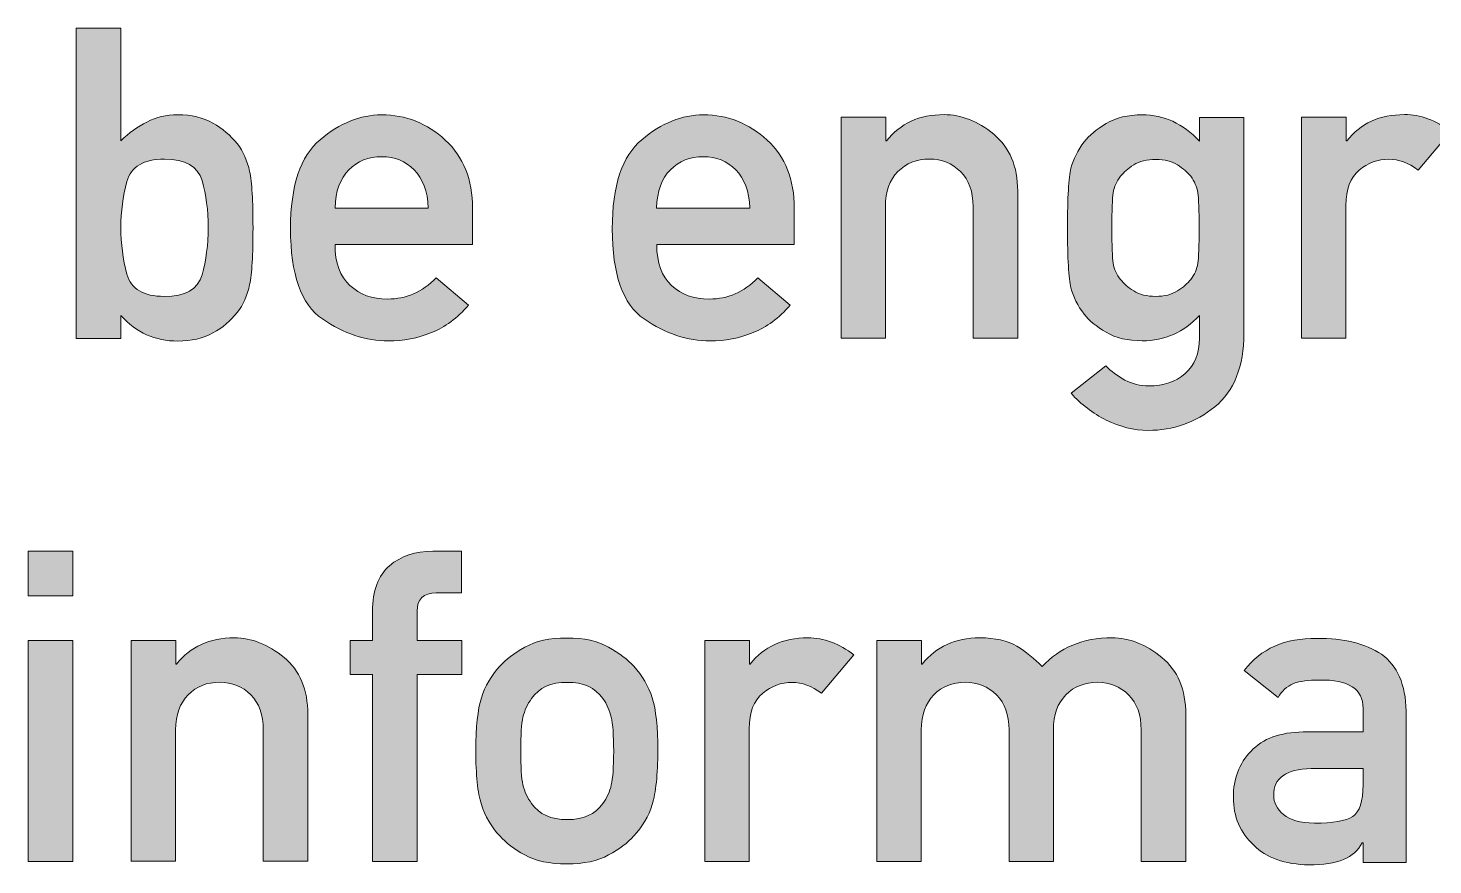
# Model space of a CAD drawing. Header units: inches. Extents: x 247 to 2765, y -1897 to -1110.
# Drawn here: x 1568.53 to 1582.16, y -1148.5 to -1140.37 of the extents above; entities that cross this region are included whole.
import ezdxf

# ---------------------------------------------------------------- set-up
doc = ezdxf.new("R2010")
doc.units = ezdxf.units.IN
doc.header["$MEASUREMENT"] = 0
doc.layers.add('Layer 1', color=7, linetype='Continuous')

# ---------------------------------------------------------------- blocks, each defined once
blk = doc.blocks.new('block 147')
at = {"layer": 'Layer 1', "true_color": 0x020302}
h = blk.add_hatch(color=98, dxfattribs=at)
h.dxf.hatch_style = 2
edge = h.paths.add_edge_path()
edge.add_spline(control_points=[(1568.999, -1143.383), (1568.999, -1143.383), (1568.999, -1140.371), (1568.999, -1140.371), (1568.999, -1140.371), (1569.432, -1140.371), (1569.432, -1140.371), (1569.432, -1140.371), (1569.432, -1141.466), (1569.432, -1141.466), (1569.511, -1141.389), (1569.595, -1141.328), (1569.684, -1141.283), (1569.774, -1141.236), (1569.874, -1141.213), (1569.985, -1141.213), (1570.116, -1141.213), (1570.229, -1141.239), (1570.325, -1141.294), (1570.42, -1141.346), (1570.497, -1141.414), (1570.56, -1141.492), (1570.62, -1141.57), (1570.659, -1141.66), (1570.681, -1141.763), (1570.703, -1141.866), (1570.714, -1142.048), (1570.714, -1142.31), (1570.714, -1142.575), (1570.703, -1142.758), (1570.681, -1142.861), (1570.659, -1142.966), (1570.62, -1143.057), (1570.56, -1143.133), (1570.497, -1143.213), (1570.42, -1143.28), (1570.325, -1143.331), (1570.229, -1143.383), (1570.116, -1143.41), (1569.985, -1143.41), (1569.765, -1143.41), (1569.581, -1143.328), (1569.432, -1143.162), (1569.432, -1143.162), (1569.432, -1143.386), (1569.432, -1143.386), (1569.432, -1143.386), (1568.999, -1143.386), (1568.999, -1143.386), (1568.999, -1143.386), (1568.999, -1143.383), (1568.999, -1143.383), (1568.999, -1143.383), (1568.999, -1143.383), (1568.999, -1143.383)], knot_values=[0, 0, 0, 0, 1, 1, 1, 2, 2, 2, 3, 3, 3, 4, 4, 4, 5, 5, 5, 6, 6, 6, 7, 7, 7, 8, 8, 8, 9, 9, 9, 10, 10, 10, 11, 11, 11, 12, 12, 12, 13, 13, 13, 14, 14, 14, 15, 15, 15, 16, 16, 16, 17, 17, 17, 18, 18, 18, 18], degree=3, periodic=1)
edge = h.paths.add_edge_path()
edge.add_spline(control_points=[(1569.854, -1141.644), (1569.652, -1141.644), (1569.53, -1141.716), (1569.491, -1141.86), (1569.451, -1142.005), (1569.431, -1142.154), (1569.431, -1142.308), (1569.431, -1142.464), (1569.451, -1142.616), (1569.491, -1142.76), (1569.53, -1142.904), (1569.652, -1142.976), (1569.854, -1142.976), (1570.057, -1142.976), (1570.178, -1142.908), (1570.219, -1142.767), (1570.258, -1142.628), (1570.28, -1142.475), (1570.28, -1142.306), (1570.28, -1142.141), (1570.258, -1141.99), (1570.219, -1141.852), (1570.178, -1141.713), (1570.057, -1141.644), (1569.854, -1141.644)], knot_values=[0, 0, 0, 0, 1, 1, 1, 2, 2, 2, 3, 3, 3, 4, 4, 4, 5, 5, 5, 6, 6, 6, 7, 7, 7, 8, 8, 8, 8], degree=3, periodic=1)
h = blk.add_hatch(color=98, dxfattribs=at)
h.dxf.hatch_style = 2
edge = h.paths.add_edge_path()
edge.add_spline(control_points=[(1576.422, -1143.383), (1576.422, -1143.383), (1576.422, -1141.237), (1576.422, -1141.237), (1576.422, -1141.237), (1576.854, -1141.237), (1576.854, -1141.237), (1576.854, -1141.237), (1576.854, -1141.466), (1576.854, -1141.466), (1576.854, -1141.466), (1576.862, -1141.466), (1576.862, -1141.466), (1576.996, -1141.297), (1577.181, -1141.211), (1577.42, -1141.211), (1577.587, -1141.211), (1577.748, -1141.275), (1577.902, -1141.401), (1578.056, -1141.528), (1578.135, -1141.713), (1578.135, -1141.955), (1578.135, -1141.955), (1578.135, -1143.381), (1578.135, -1143.381), (1578.135, -1143.381), (1577.702, -1143.381), (1577.702, -1143.381), (1577.702, -1143.381), (1577.702, -1142.104), (1577.702, -1142.104), (1577.702, -1141.959), (1577.662, -1141.846), (1577.58, -1141.765), (1577.499, -1141.683), (1577.399, -1141.643), (1577.279, -1141.643), (1577.154, -1141.643), (1577.052, -1141.682), (1576.972, -1141.765), (1576.891, -1141.846), (1576.851, -1141.959), (1576.851, -1142.104), (1576.851, -1142.104), (1576.851, -1143.381), (1576.851, -1143.381), (1576.851, -1143.381), (1576.422, -1143.383), (1576.422, -1143.383), (1576.422, -1143.383), (1576.422, -1143.383), (1576.422, -1143.383)], knot_values=[0, 0, 0, 0, 1, 1, 1, 2, 2, 2, 3, 3, 3, 4, 4, 4, 5, 5, 5, 6, 6, 6, 7, 7, 7, 8, 8, 8, 9, 9, 9, 10, 10, 10, 11, 11, 11, 12, 12, 12, 13, 13, 13, 14, 14, 14, 15, 15, 15, 16, 16, 16, 17, 17, 17, 17], degree=3, periodic=1)
h = blk.add_hatch(color=98, dxfattribs=at)
h.dxf.hatch_style = 2
edge = h.paths.add_edge_path()
edge.add_spline(control_points=[(1579.898, -1143.381), (1579.898, -1143.381), (1579.898, -1143.16), (1579.898, -1143.16), (1579.747, -1143.325), (1579.563, -1143.407), (1579.344, -1143.407), (1579.205, -1143.407), (1579.087, -1143.38), (1578.992, -1143.324), (1578.898, -1143.268), (1578.826, -1143.209), (1578.779, -1143.147), (1578.716, -1143.066), (1578.675, -1142.982), (1578.652, -1142.893), (1578.63, -1142.802), (1578.618, -1142.608), (1578.618, -1142.312), (1578.618, -1142.016), (1578.629, -1141.82), (1578.652, -1141.732), (1578.675, -1141.642), (1578.718, -1141.557), (1578.779, -1141.475), (1578.828, -1141.414), (1578.899, -1141.355), (1578.992, -1141.298), (1579.087, -1141.241), (1579.205, -1141.213), (1579.344, -1141.213), (1579.554, -1141.213), (1579.738, -1141.297), (1579.898, -1141.468), (1579.898, -1141.468), (1579.898, -1141.239), (1579.898, -1141.239), (1579.898, -1141.239), (1580.33, -1141.239), (1580.33, -1141.239), (1580.33, -1141.239), (1580.33, -1143.335), (1580.33, -1143.335), (1580.33, -1143.656), (1580.236, -1143.895), (1580.048, -1144.047), (1579.861, -1144.2), (1579.644, -1144.277), (1579.4, -1144.277), (1579.261, -1144.277), (1579.128, -1144.242), (1578.995, -1144.178), (1578.863, -1144.111), (1578.75, -1144.024), (1578.654, -1143.917), (1578.654, -1143.917), (1578.989, -1143.65), (1578.989, -1143.65), (1579.04, -1143.703), (1579.104, -1143.748), (1579.176, -1143.788), (1579.248, -1143.826), (1579.325, -1143.845), (1579.407, -1143.845), (1579.55, -1143.845), (1579.667, -1143.807), (1579.76, -1143.725), (1579.852, -1143.644), (1579.898, -1143.53), (1579.898, -1143.381)], knot_values=[0, 0, 0, 0, 1, 1, 1, 2, 2, 2, 3, 3, 3, 4, 4, 4, 5, 5, 5, 6, 6, 6, 7, 7, 7, 8, 8, 8, 9, 9, 9, 10, 10, 10, 11, 11, 11, 12, 12, 12, 13, 13, 13, 14, 14, 14, 15, 15, 15, 16, 16, 16, 17, 17, 17, 18, 18, 18, 19, 19, 19, 20, 20, 20, 21, 21, 21, 22, 22, 22, 23, 23, 23, 23], degree=3, periodic=1)
edge = h.paths.add_edge_path()
edge.add_spline(control_points=[(1579.048, -1142.312), (1579.048, -1142.484), (1579.054, -1142.599), (1579.062, -1142.655), (1579.071, -1142.712), (1579.095, -1142.766), (1579.133, -1142.812), (1579.162, -1142.85), (1579.205, -1142.888), (1579.261, -1142.923), (1579.317, -1142.959), (1579.389, -1142.976), (1579.475, -1142.976), (1579.558, -1142.976), (1579.63, -1142.958), (1579.686, -1142.923), (1579.74, -1142.887), (1579.784, -1142.85), (1579.814, -1142.812), (1579.851, -1142.764), (1579.875, -1142.712), (1579.883, -1142.655), (1579.892, -1142.6), (1579.896, -1142.486), (1579.896, -1142.312), (1579.896, -1142.139), (1579.892, -1142.025), (1579.883, -1141.969), (1579.874, -1141.912), (1579.85, -1141.858), (1579.814, -1141.809), (1579.784, -1141.773), (1579.74, -1141.736), (1579.686, -1141.699), (1579.631, -1141.662), (1579.56, -1141.646), (1579.475, -1141.646), (1579.389, -1141.646), (1579.317, -1141.664), (1579.261, -1141.699), (1579.205, -1141.736), (1579.162, -1141.773), (1579.133, -1141.809), (1579.095, -1141.86), (1579.071, -1141.912), (1579.062, -1141.969), (1579.054, -1142.025), (1579.048, -1142.139), (1579.048, -1142.312)], knot_values=[0, 0, 0, 0, 1, 1, 1, 2, 2, 2, 3, 3, 3, 4, 4, 4, 5, 5, 5, 6, 6, 6, 7, 7, 7, 8, 8, 8, 9, 9, 9, 10, 10, 10, 11, 11, 11, 12, 12, 12, 13, 13, 13, 14, 14, 14, 15, 15, 15, 16, 16, 16, 16], degree=3, periodic=1)
h = blk.add_hatch(color=98, dxfattribs=at)
h.dxf.hatch_style = 2
edge = h.paths.add_edge_path()
edge.add_spline(control_points=[(1580.888, -1143.383), (1580.888, -1143.383), (1580.888, -1141.237), (1580.888, -1141.237), (1580.888, -1141.237), (1581.321, -1141.237), (1581.321, -1141.237), (1581.321, -1141.237), (1581.321, -1141.466), (1581.321, -1141.466), (1581.321, -1141.466), (1581.328, -1141.466), (1581.328, -1141.466), (1581.462, -1141.297), (1581.648, -1141.211), (1581.887, -1141.211), (1582.044, -1141.211), (1582.193, -1141.266), (1582.335, -1141.377), (1582.335, -1141.377), (1582.022, -1141.75), (1582.022, -1141.75), (1581.927, -1141.679), (1581.834, -1141.644), (1581.736, -1141.644), (1581.629, -1141.644), (1581.534, -1141.68), (1581.449, -1141.751), (1581.363, -1141.822), (1581.32, -1141.935), (1581.32, -1142.093), (1581.32, -1142.093), (1581.32, -1143.383), (1581.32, -1143.383), (1581.32, -1143.383), (1580.888, -1143.383), (1580.888, -1143.383)], knot_values=[0, 0, 0, 0, 1, 1, 1, 2, 2, 2, 3, 3, 3, 4, 4, 4, 5, 5, 5, 6, 6, 6, 7, 7, 7, 8, 8, 8, 9, 9, 9, 10, 10, 10, 11, 11, 11, 12, 12, 12, 12], degree=3, periodic=1)
h = blk.add_hatch(color=98, dxfattribs=at)
h.dxf.hatch_style = 2
edge = h.paths.add_edge_path()
edge.add_spline(control_points=[(1572.845, -1142.473), (1572.845, -1142.473), (1571.51, -1142.473), (1571.51, -1142.473), (1571.51, -1142.649), (1571.559, -1142.782), (1571.654, -1142.87), (1571.749, -1142.958), (1571.871, -1143.002), (1572.02, -1143.002), (1572.198, -1143.002), (1572.355, -1142.934), (1572.492, -1142.795), (1572.492, -1142.795), (1572.805, -1143.062), (1572.805, -1143.062), (1572.698, -1143.187), (1572.579, -1143.275), (1572.446, -1143.328), (1572.313, -1143.381), (1572.173, -1143.409), (1572.028, -1143.409), (1571.808, -1143.409), (1571.595, -1143.337), (1571.388, -1143.195), (1571.181, -1143.053), (1571.078, -1142.761), (1571.078, -1142.32), (1571.078, -1141.902), (1571.173, -1141.614), (1571.365, -1141.455), (1571.555, -1141.295), (1571.755, -1141.213), (1571.962, -1141.213), (1572.198, -1141.213), (1572.404, -1141.295), (1572.58, -1141.458), (1572.756, -1141.621), (1572.845, -1141.842), (1572.845, -1142.119), (1572.845, -1142.119), (1572.845, -1142.473), (1572.845, -1142.473), (1572.845, -1142.473), (1572.845, -1142.473), (1572.845, -1142.473), (1572.845, -1142.473), (1572.845, -1142.473), (1572.845, -1142.473)], knot_values=[0, 0, 0, 0, 1, 1, 1, 2, 2, 2, 3, 3, 3, 4, 4, 4, 5, 5, 5, 6, 6, 6, 7, 7, 7, 8, 8, 8, 9, 9, 9, 10, 10, 10, 11, 11, 11, 12, 12, 12, 13, 13, 13, 14, 14, 14, 15, 15, 15, 16, 16, 16, 16], degree=3, periodic=1)
edge = h.paths.add_edge_path()
edge.add_spline(control_points=[(1571.51, -1142.118), (1571.51, -1142.118), (1572.415, -1142.118), (1572.415, -1142.118), (1572.408, -1141.956), (1572.363, -1141.832), (1572.278, -1141.747), (1572.194, -1141.662), (1572.089, -1141.62), (1571.962, -1141.62), (1571.834, -1141.62), (1571.727, -1141.662), (1571.643, -1141.747), (1571.559, -1141.832), (1571.515, -1141.956), (1571.51, -1142.118)], knot_values=[0, 0, 0, 0, 1, 1, 1, 2, 2, 2, 3, 3, 3, 4, 4, 4, 5, 5, 5, 5], degree=3, periodic=1)
h = blk.add_hatch(color=98, dxfattribs=at)
h.dxf.hatch_style = 2
edge = h.paths.add_edge_path()
edge.add_spline(control_points=[(1575.967, -1142.473), (1575.967, -1142.473), (1574.632, -1142.473), (1574.632, -1142.473), (1574.632, -1142.649), (1574.68, -1142.782), (1574.775, -1142.87), (1574.87, -1142.958), (1574.993, -1143.002), (1575.142, -1143.002), (1575.32, -1143.002), (1575.476, -1142.934), (1575.613, -1142.795), (1575.613, -1142.795), (1575.926, -1143.062), (1575.926, -1143.062), (1575.819, -1143.187), (1575.7, -1143.275), (1575.567, -1143.328), (1575.434, -1143.381), (1575.294, -1143.409), (1575.15, -1143.409), (1574.929, -1143.409), (1574.716, -1143.337), (1574.51, -1143.195), (1574.303, -1143.053), (1574.2, -1142.761), (1574.2, -1142.32), (1574.2, -1141.902), (1574.295, -1141.614), (1574.486, -1141.455), (1574.677, -1141.295), (1574.876, -1141.213), (1575.085, -1141.213), (1575.32, -1141.213), (1575.526, -1141.295), (1575.703, -1141.458), (1575.879, -1141.621), (1575.967, -1141.842), (1575.967, -1142.119), (1575.967, -1142.119), (1575.967, -1142.473), (1575.967, -1142.473), (1575.967, -1142.473), (1575.967, -1142.473), (1575.967, -1142.473)], knot_values=[0, 0, 0, 0, 1, 1, 1, 2, 2, 2, 3, 3, 3, 4, 4, 4, 5, 5, 5, 6, 6, 6, 7, 7, 7, 8, 8, 8, 9, 9, 9, 10, 10, 10, 11, 11, 11, 12, 12, 12, 13, 13, 13, 14, 14, 14, 15, 15, 15, 15], degree=3, periodic=1)
edge = h.paths.add_edge_path()
edge.add_spline(control_points=[(1574.631, -1142.118), (1574.631, -1142.118), (1575.536, -1142.118), (1575.536, -1142.118), (1575.528, -1141.956), (1575.484, -1141.832), (1575.399, -1141.747), (1575.314, -1141.662), (1575.21, -1141.62), (1575.083, -1141.62), (1574.955, -1141.62), (1574.849, -1141.662), (1574.764, -1141.747), (1574.68, -1141.832), (1574.635, -1141.956), (1574.631, -1142.118)], knot_values=[0, 0, 0, 0, 1, 1, 1, 2, 2, 2, 3, 3, 3, 4, 4, 4, 5, 5, 5, 5], degree=3, periodic=1)
h = blk.add_hatch(color=98, dxfattribs=at)
h.dxf.hatch_style = 2
h.paths.add_polyline_path([(1568.531, -1145.883), (1568.531, -1145.45), (1568.964, -1145.45), (1568.964, -1145.883)])
h.paths.add_polyline_path([(1568.531, -1148.463), (1568.531, -1146.317), (1568.964, -1146.317), (1568.964, -1148.463)])
h = blk.add_hatch(color=98, dxfattribs=at)
h.dxf.hatch_style = 2
edge = h.paths.add_edge_path()
edge.add_spline(control_points=[(1571.874, -1148.463), (1571.874, -1148.463), (1571.874, -1146.647), (1571.874, -1146.647), (1571.874, -1146.647), (1571.657, -1146.647), (1571.657, -1146.647), (1571.657, -1146.647), (1571.657, -1146.316), (1571.657, -1146.316), (1571.657, -1146.316), (1571.874, -1146.316), (1571.874, -1146.316), (1571.874, -1146.316), (1571.874, -1146.032), (1571.874, -1146.032), (1571.874, -1145.834), (1571.929, -1145.686), (1572.039, -1145.591), (1572.15, -1145.496), (1572.289, -1145.45), (1572.458, -1145.45), (1572.458, -1145.45), (1572.737, -1145.45), (1572.737, -1145.45), (1572.737, -1145.45), (1572.737, -1145.855), (1572.737, -1145.855), (1572.737, -1145.855), (1572.493, -1145.855), (1572.493, -1145.855), (1572.368, -1145.855), (1572.306, -1145.915), (1572.306, -1146.033), (1572.306, -1146.033), (1572.306, -1146.317), (1572.306, -1146.317), (1572.306, -1146.317), (1572.739, -1146.317), (1572.739, -1146.317), (1572.739, -1146.317), (1572.739, -1146.648), (1572.739, -1146.648), (1572.739, -1146.648), (1572.306, -1146.648), (1572.306, -1146.648), (1572.306, -1146.648), (1572.306, -1148.463), (1572.306, -1148.463), (1572.306, -1148.463), (1571.874, -1148.463), (1571.874, -1148.463), (1571.874, -1148.463), (1571.874, -1148.463), (1571.874, -1148.463)], knot_values=[0, 0, 0, 0, 1, 1, 1, 2, 2, 2, 3, 3, 3, 4, 4, 4, 5, 5, 5, 6, 6, 6, 7, 7, 7, 8, 8, 8, 9, 9, 9, 10, 10, 10, 11, 11, 11, 12, 12, 12, 13, 13, 13, 14, 14, 14, 15, 15, 15, 16, 16, 16, 17, 17, 17, 18, 18, 18, 18], degree=3, periodic=1)
h = blk.add_hatch(color=98, dxfattribs=at)
h.dxf.hatch_style = 2
edge = h.paths.add_edge_path()
edge.add_spline(control_points=[(1569.533, -1148.463), (1569.533, -1148.463), (1569.533, -1146.317), (1569.533, -1146.317), (1569.533, -1146.317), (1569.966, -1146.317), (1569.966, -1146.317), (1569.966, -1146.317), (1569.966, -1146.545), (1569.966, -1146.545), (1569.966, -1146.545), (1569.973, -1146.545), (1569.973, -1146.545), (1570.107, -1146.376), (1570.293, -1146.291), (1570.532, -1146.291), (1570.699, -1146.291), (1570.86, -1146.354), (1571.015, -1146.481), (1571.169, -1146.607), (1571.246, -1146.793), (1571.246, -1147.034), (1571.246, -1147.034), (1571.246, -1148.46), (1571.246, -1148.46), (1571.246, -1148.46), (1570.814, -1148.46), (1570.814, -1148.46), (1570.814, -1148.46), (1570.814, -1147.184), (1570.814, -1147.184), (1570.814, -1147.039), (1570.773, -1146.926), (1570.692, -1146.844), (1570.612, -1146.763), (1570.511, -1146.722), (1570.391, -1146.722), (1570.266, -1146.722), (1570.165, -1146.762), (1570.085, -1146.844), (1570.004, -1146.925), (1569.963, -1147.039), (1569.963, -1147.184), (1569.963, -1147.184), (1569.963, -1148.46), (1569.963, -1148.46), (1569.963, -1148.46), (1569.532, -1148.46), (1569.532, -1148.46), (1569.532, -1148.46), (1569.532, -1148.462), (1569.532, -1148.462), (1569.532, -1148.462), (1569.533, -1148.462), (1569.533, -1148.462), (1569.533, -1148.462), (1569.533, -1148.463), (1569.533, -1148.463), (1569.533, -1148.463), (1569.533, -1148.463), (1569.533, -1148.463)], knot_values=[0, 0, 0, 0, 1, 1, 1, 2, 2, 2, 3, 3, 3, 4, 4, 4, 5, 5, 5, 6, 6, 6, 7, 7, 7, 8, 8, 8, 9, 9, 9, 10, 10, 10, 11, 11, 11, 12, 12, 12, 13, 13, 13, 14, 14, 14, 15, 15, 15, 16, 16, 16, 17, 17, 17, 18, 18, 18, 19, 19, 19, 20, 20, 20, 20], degree=3, periodic=1)
h = blk.add_hatch(color=98, dxfattribs=at)
h.dxf.hatch_style = 2
edge = h.paths.add_edge_path()
edge.add_spline(control_points=[(1572.876, -1147.387), (1572.876, -1147.158), (1572.895, -1146.985), (1572.93, -1146.872), (1572.967, -1146.761), (1573.025, -1146.659), (1573.108, -1146.567), (1573.167, -1146.502), (1573.248, -1146.441), (1573.352, -1146.382), (1573.456, -1146.322), (1573.593, -1146.293), (1573.76, -1146.293), (1573.926, -1146.293), (1574.061, -1146.322), (1574.165, -1146.382), (1574.269, -1146.441), (1574.351, -1146.503), (1574.41, -1146.567), (1574.492, -1146.659), (1574.551, -1146.761), (1574.588, -1146.872), (1574.625, -1146.985), (1574.642, -1147.158), (1574.642, -1147.387), (1574.642, -1147.621), (1574.623, -1147.795), (1574.588, -1147.909), (1574.553, -1148.023), (1574.493, -1148.123), (1574.41, -1148.214), (1574.351, -1148.281), (1574.269, -1148.342), (1574.165, -1148.399), (1574.06, -1148.457), (1573.924, -1148.486), (1573.76, -1148.486), (1573.591, -1148.486), (1573.457, -1148.457), (1573.352, -1148.399), (1573.248, -1148.342), (1573.167, -1148.28), (1573.108, -1148.214), (1573.026, -1148.123), (1572.967, -1148.022), (1572.93, -1147.909), (1572.894, -1147.796), (1572.876, -1147.621), (1572.876, -1147.387)], knot_values=[0, 0, 0, 0, 1, 1, 1, 2, 2, 2, 3, 3, 3, 4, 4, 4, 5, 5, 5, 6, 6, 6, 7, 7, 7, 8, 8, 8, 9, 9, 9, 10, 10, 10, 11, 11, 11, 12, 12, 12, 13, 13, 13, 14, 14, 14, 15, 15, 15, 16, 16, 16, 16], degree=3, periodic=1)
edge = h.paths.add_edge_path()
edge.add_spline(control_points=[(1574.214, -1147.392), (1574.214, -1147.236), (1574.206, -1147.127), (1574.191, -1147.062), (1574.175, -1146.998), (1574.148, -1146.937), (1574.11, -1146.88), (1574.034, -1146.774), (1573.919, -1146.723), (1573.764, -1146.723), (1573.606, -1146.723), (1573.49, -1146.774), (1573.417, -1146.88), (1573.376, -1146.937), (1573.348, -1146.998), (1573.334, -1147.062), (1573.319, -1147.127), (1573.312, -1147.233), (1573.312, -1147.387), (1573.312, -1147.543), (1573.319, -1147.655), (1573.334, -1147.718), (1573.349, -1147.782), (1573.376, -1147.843), (1573.417, -1147.899), (1573.49, -1148.004), (1573.606, -1148.056), (1573.764, -1148.056), (1573.919, -1148.056), (1574.036, -1148.004), (1574.11, -1147.899), (1574.148, -1147.843), (1574.177, -1147.783), (1574.191, -1147.719), (1574.205, -1147.656), (1574.214, -1147.548), (1574.214, -1147.392)], knot_values=[0, 0, 0, 0, 1, 1, 1, 2, 2, 2, 3, 3, 3, 4, 4, 4, 5, 5, 5, 6, 6, 6, 7, 7, 7, 8, 8, 8, 9, 9, 9, 10, 10, 10, 11, 11, 11, 12, 12, 12, 12], degree=3, periodic=1)
h = blk.add_hatch(color=98, dxfattribs=at)
h.dxf.hatch_style = 2
edge = h.paths.add_edge_path()
edge.add_spline(control_points=[(1575.099, -1148.463), (1575.099, -1148.463), (1575.099, -1146.317), (1575.099, -1146.317), (1575.099, -1146.317), (1575.531, -1146.317), (1575.531, -1146.317), (1575.531, -1146.317), (1575.531, -1146.545), (1575.531, -1146.545), (1575.531, -1146.545), (1575.539, -1146.545), (1575.539, -1146.545), (1575.673, -1146.376), (1575.858, -1146.291), (1576.097, -1146.291), (1576.254, -1146.291), (1576.403, -1146.346), (1576.545, -1146.456), (1576.545, -1146.456), (1576.232, -1146.829), (1576.232, -1146.829), (1576.137, -1146.759), (1576.044, -1146.723), (1575.946, -1146.723), (1575.839, -1146.723), (1575.744, -1146.76), (1575.659, -1146.83), (1575.573, -1146.901), (1575.53, -1147.015), (1575.53, -1147.173), (1575.53, -1147.173), (1575.53, -1148.462), (1575.53, -1148.462), (1575.53, -1148.462), (1575.099, -1148.463), (1575.099, -1148.463), (1575.099, -1148.463), (1575.099, -1148.463), (1575.099, -1148.463)], knot_values=[0, 0, 0, 0, 1, 1, 1, 2, 2, 2, 3, 3, 3, 4, 4, 4, 5, 5, 5, 6, 6, 6, 7, 7, 7, 8, 8, 8, 9, 9, 9, 10, 10, 10, 11, 11, 11, 12, 12, 12, 13, 13, 13, 13], degree=3, periodic=1)
h = blk.add_hatch(color=98, dxfattribs=at)
h.dxf.hatch_style = 2
edge = h.paths.add_edge_path()
edge.add_spline(control_points=[(1576.769, -1148.463), (1576.769, -1148.463), (1576.769, -1146.317), (1576.769, -1146.317), (1576.769, -1146.317), (1577.201, -1146.317), (1577.201, -1146.317), (1577.201, -1146.317), (1577.201, -1146.545), (1577.201, -1146.545), (1577.201, -1146.545), (1577.209, -1146.545), (1577.209, -1146.545), (1577.345, -1146.376), (1577.531, -1146.291), (1577.767, -1146.291), (1577.917, -1146.291), (1578.036, -1146.318), (1578.125, -1146.372), (1578.213, -1146.426), (1578.295, -1146.493), (1578.373, -1146.57), (1578.542, -1146.384), (1578.768, -1146.291), (1579.051, -1146.291), (1579.218, -1146.291), (1579.38, -1146.355), (1579.534, -1146.482), (1579.688, -1146.607), (1579.766, -1146.793), (1579.766, -1147.035), (1579.766, -1147.035), (1579.766, -1148.461), (1579.766, -1148.461), (1579.766, -1148.461), (1579.333, -1148.461), (1579.333, -1148.461), (1579.333, -1148.461), (1579.333, -1147.184), (1579.333, -1147.184), (1579.333, -1147.04), (1579.293, -1146.927), (1579.211, -1146.844), (1579.13, -1146.764), (1579.028, -1146.722), (1578.91, -1146.722), (1578.785, -1146.722), (1578.683, -1146.763), (1578.603, -1146.844), (1578.522, -1146.925), (1578.482, -1147.04), (1578.482, -1147.184), (1578.482, -1147.184), (1578.482, -1148.461), (1578.482, -1148.461), (1578.482, -1148.461), (1578.051, -1148.461), (1578.051, -1148.461), (1578.051, -1148.461), (1578.051, -1147.184), (1578.051, -1147.184), (1578.051, -1147.04), (1578.011, -1146.927), (1577.929, -1146.844), (1577.848, -1146.764), (1577.746, -1146.722), (1577.627, -1146.722), (1577.503, -1146.722), (1577.4, -1146.763), (1577.321, -1146.844), (1577.24, -1146.926), (1577.199, -1147.04), (1577.199, -1147.184), (1577.199, -1147.184), (1577.199, -1148.461), (1577.199, -1148.461), (1577.199, -1148.461), (1576.767, -1148.461), (1576.767, -1148.461), (1576.767, -1148.461), (1576.767, -1148.462), (1576.767, -1148.462), (1576.767, -1148.462), (1576.769, -1148.462), (1576.769, -1148.462), (1576.769, -1148.462), (1576.769, -1148.463), (1576.769, -1148.463)], knot_values=[0, 0, 0, 0, 1, 1, 1, 2, 2, 2, 3, 3, 3, 4, 4, 4, 5, 5, 5, 6, 6, 6, 7, 7, 7, 8, 8, 8, 9, 9, 9, 10, 10, 10, 11, 11, 11, 12, 12, 12, 13, 13, 13, 14, 14, 14, 15, 15, 15, 16, 16, 16, 17, 17, 17, 18, 18, 18, 19, 19, 19, 20, 20, 20, 21, 21, 21, 22, 22, 22, 23, 23, 23, 24, 24, 24, 25, 25, 25, 26, 26, 26, 27, 27, 27, 28, 28, 28, 29, 29, 29, 29], degree=3, periodic=1)
h = blk.add_hatch(color=98, dxfattribs=at)
h.dxf.hatch_style = 2
edge = h.paths.add_edge_path()
edge.add_spline(control_points=[(1581.486, -1148.471), (1581.486, -1148.471), (1581.486, -1148.281), (1581.486, -1148.281), (1581.486, -1148.281), (1581.478, -1148.281), (1581.478, -1148.281), (1581.438, -1148.355), (1581.378, -1148.409), (1581.297, -1148.442), (1581.213, -1148.478), (1581.1, -1148.496), (1580.963, -1148.496), (1580.726, -1148.489), (1580.546, -1148.427), (1580.427, -1148.305), (1580.294, -1148.184), (1580.228, -1148.029), (1580.228, -1147.84), (1580.228, -1147.661), (1580.284, -1147.511), (1580.399, -1147.391), (1580.513, -1147.27), (1580.682, -1147.207), (1580.906, -1147.205), (1580.906, -1147.205), (1581.487, -1147.205), (1581.487, -1147.205), (1581.487, -1147.205), (1581.487, -1146.977), (1581.487, -1146.977), (1581.488, -1146.788), (1581.346, -1146.695), (1581.059, -1146.701), (1580.959, -1146.701), (1580.876, -1146.711), (1580.811, -1146.734), (1580.745, -1146.763), (1580.697, -1146.808), (1580.664, -1146.869), (1580.664, -1146.869), (1580.333, -1146.609), (1580.333, -1146.609), (1580.493, -1146.396), (1580.728, -1146.293), (1581.038, -1146.296), (1581.297, -1146.294), (1581.508, -1146.345), (1581.665, -1146.451), (1581.82, -1146.56), (1581.9, -1146.744), (1581.904, -1147.003), (1581.904, -1147.003), (1581.904, -1148.473), (1581.904, -1148.473), (1581.904, -1148.473), (1581.486, -1148.471), (1581.486, -1148.471), (1581.486, -1148.471), (1581.486, -1148.471), (1581.486, -1148.471)], knot_values=[0, 0, 0, 0, 1, 1, 1, 2, 2, 2, 3, 3, 3, 4, 4, 4, 5, 5, 5, 6, 6, 6, 7, 7, 7, 8, 8, 8, 9, 9, 9, 10, 10, 10, 11, 11, 11, 12, 12, 12, 13, 13, 13, 14, 14, 14, 15, 15, 15, 16, 16, 16, 17, 17, 17, 18, 18, 18, 19, 19, 19, 20, 20, 20, 20], degree=3, periodic=1)
edge = h.paths.add_edge_path()
edge.add_spline(control_points=[(1581.486, -1147.717), (1581.486, -1147.717), (1581.486, -1147.56), (1581.486, -1147.56), (1581.486, -1147.56), (1580.983, -1147.56), (1580.983, -1147.56), (1580.738, -1147.567), (1580.617, -1147.653), (1580.619, -1147.82), (1580.619, -1147.891), (1580.651, -1147.954), (1580.715, -1148.005), (1580.776, -1148.061), (1580.875, -1148.089), (1581.015, -1148.089), (1581.192, -1148.092), (1581.316, -1148.07), (1581.388, -1148.025), (1581.452, -1147.981), (1581.486, -1147.878), (1581.486, -1147.717)], knot_values=[0, 0, 0, 0, 1, 1, 1, 2, 2, 2, 3, 3, 3, 4, 4, 4, 5, 5, 5, 6, 6, 6, 7, 7, 7, 7], degree=3, periodic=1)
at = {"layer": 'Layer 1', "lineweight": 0}
for points in [[(1568.531, -1145.883), (1568.531, -1145.45), (1568.964, -1145.45), (1568.964, -1145.883), (1568.531, -1145.883)], [(1568.531, -1148.463), (1568.531, -1146.317), (1568.964, -1146.317), (1568.964, -1148.463), (1568.531, -1148.463)]]:
    blk.add_lwpolyline(points, dxfattribs=at)
for points, knots in [([(1568.999, -1143.383), (1568.999, -1143.383), (1568.999, -1140.371), (1568.999, -1140.371), (1568.999, -1140.371), (1569.432, -1140.371), (1569.432, -1140.371), (1569.432, -1140.371), (1569.432, -1141.466), (1569.432, -1141.466), (1569.511, -1141.389), (1569.595, -1141.328), (1569.684, -1141.283), (1569.774, -1141.236), (1569.874, -1141.213), (1569.985, -1141.213), (1570.116, -1141.213), (1570.229, -1141.239), (1570.325, -1141.294), (1570.42, -1141.346), (1570.497, -1141.414), (1570.56, -1141.492), (1570.62, -1141.57), (1570.659, -1141.66), (1570.681, -1141.763), (1570.703, -1141.866), (1570.714, -1142.048), (1570.714, -1142.31), (1570.714, -1142.575), (1570.703, -1142.758), (1570.681, -1142.861), (1570.659, -1142.966), (1570.62, -1143.057), (1570.56, -1143.133), (1570.497, -1143.213), (1570.42, -1143.28), (1570.325, -1143.331), (1570.229, -1143.383), (1570.116, -1143.41), (1569.985, -1143.41), (1569.765, -1143.41), (1569.581, -1143.328), (1569.432, -1143.162), (1569.432, -1143.162), (1569.432, -1143.386), (1569.432, -1143.386), (1569.432, -1143.386), (1568.999, -1143.386), (1568.999, -1143.386), (1568.999, -1143.386), (1568.999, -1143.383), (1568.999, -1143.383), (1568.999, -1143.383), (1568.999, -1143.383), (1568.999, -1143.383)], [0, 0, 0, 0, 1, 1, 1, 2, 2, 2, 3, 3, 3, 4, 4, 4, 5, 5, 5, 6, 6, 6, 7, 7, 7, 8, 8, 8, 9, 9, 9, 10, 10, 10, 11, 11, 11, 12, 12, 12, 13, 13, 13, 14, 14, 14, 15, 15, 15, 16, 16, 16, 17, 17, 17, 18, 18, 18, 18]), ([(1576.422, -1143.383), (1576.422, -1143.383), (1576.422, -1141.237), (1576.422, -1141.237), (1576.422, -1141.237), (1576.854, -1141.237), (1576.854, -1141.237), (1576.854, -1141.237), (1576.854, -1141.466), (1576.854, -1141.466), (1576.854, -1141.466), (1576.862, -1141.466), (1576.862, -1141.466), (1576.996, -1141.297), (1577.181, -1141.211), (1577.42, -1141.211), (1577.587, -1141.211), (1577.748, -1141.275), (1577.902, -1141.401), (1578.056, -1141.528), (1578.135, -1141.713), (1578.135, -1141.955), (1578.135, -1141.955), (1578.135, -1143.381), (1578.135, -1143.381), (1578.135, -1143.381), (1577.702, -1143.381), (1577.702, -1143.381), (1577.702, -1143.381), (1577.702, -1142.104), (1577.702, -1142.104), (1577.702, -1141.959), (1577.662, -1141.846), (1577.58, -1141.765), (1577.499, -1141.683), (1577.399, -1141.643), (1577.279, -1141.643), (1577.154, -1141.643), (1577.052, -1141.682), (1576.972, -1141.765), (1576.891, -1141.846), (1576.851, -1141.959), (1576.851, -1142.104), (1576.851, -1142.104), (1576.851, -1143.381), (1576.851, -1143.381), (1576.851, -1143.381), (1576.422, -1143.383), (1576.422, -1143.383), (1576.422, -1143.383), (1576.422, -1143.383), (1576.422, -1143.383)], [0, 0, 0, 0, 1, 1, 1, 2, 2, 2, 3, 3, 3, 4, 4, 4, 5, 5, 5, 6, 6, 6, 7, 7, 7, 8, 8, 8, 9, 9, 9, 10, 10, 10, 11, 11, 11, 12, 12, 12, 13, 13, 13, 14, 14, 14, 15, 15, 15, 16, 16, 16, 17, 17, 17, 17]), ([(1579.898, -1143.381), (1579.898, -1143.381), (1579.898, -1143.16), (1579.898, -1143.16), (1579.747, -1143.325), (1579.563, -1143.407), (1579.344, -1143.407), (1579.205, -1143.407), (1579.087, -1143.38), (1578.992, -1143.324), (1578.898, -1143.268), (1578.826, -1143.209), (1578.779, -1143.147), (1578.716, -1143.066), (1578.675, -1142.982), (1578.652, -1142.893), (1578.63, -1142.802), (1578.618, -1142.608), (1578.618, -1142.312), (1578.618, -1142.016), (1578.629, -1141.82), (1578.652, -1141.732), (1578.675, -1141.642), (1578.718, -1141.557), (1578.779, -1141.475), (1578.828, -1141.414), (1578.899, -1141.355), (1578.992, -1141.298), (1579.087, -1141.241), (1579.205, -1141.213), (1579.344, -1141.213), (1579.554, -1141.213), (1579.738, -1141.297), (1579.898, -1141.468), (1579.898, -1141.468), (1579.898, -1141.239), (1579.898, -1141.239), (1579.898, -1141.239), (1580.33, -1141.239), (1580.33, -1141.239), (1580.33, -1141.239), (1580.33, -1143.335), (1580.33, -1143.335), (1580.33, -1143.656), (1580.236, -1143.895), (1580.048, -1144.047), (1579.861, -1144.2), (1579.644, -1144.277), (1579.4, -1144.277), (1579.261, -1144.277), (1579.128, -1144.242), (1578.995, -1144.178), (1578.863, -1144.111), (1578.75, -1144.024), (1578.654, -1143.917), (1578.654, -1143.917), (1578.989, -1143.65), (1578.989, -1143.65), (1579.04, -1143.703), (1579.104, -1143.748), (1579.176, -1143.788), (1579.248, -1143.826), (1579.325, -1143.845), (1579.407, -1143.845), (1579.55, -1143.845), (1579.667, -1143.807), (1579.76, -1143.725), (1579.852, -1143.644), (1579.898, -1143.53), (1579.898, -1143.381)], [0, 0, 0, 0, 1, 1, 1, 2, 2, 2, 3, 3, 3, 4, 4, 4, 5, 5, 5, 6, 6, 6, 7, 7, 7, 8, 8, 8, 9, 9, 9, 10, 10, 10, 11, 11, 11, 12, 12, 12, 13, 13, 13, 14, 14, 14, 15, 15, 15, 16, 16, 16, 17, 17, 17, 18, 18, 18, 19, 19, 19, 20, 20, 20, 21, 21, 21, 22, 22, 22, 23, 23, 23, 23]), ([(1580.888, -1143.383), (1580.888, -1143.383), (1580.888, -1141.237), (1580.888, -1141.237), (1580.888, -1141.237), (1581.321, -1141.237), (1581.321, -1141.237), (1581.321, -1141.237), (1581.321, -1141.466), (1581.321, -1141.466), (1581.321, -1141.466), (1581.328, -1141.466), (1581.328, -1141.466), (1581.462, -1141.297), (1581.648, -1141.211), (1581.887, -1141.211), (1582.044, -1141.211), (1582.193, -1141.266), (1582.335, -1141.377), (1582.335, -1141.377), (1582.022, -1141.75), (1582.022, -1141.75), (1581.927, -1141.679), (1581.834, -1141.644), (1581.736, -1141.644), (1581.629, -1141.644), (1581.534, -1141.68), (1581.449, -1141.751), (1581.363, -1141.822), (1581.32, -1141.935), (1581.32, -1142.093), (1581.32, -1142.093), (1581.32, -1143.383), (1581.32, -1143.383), (1581.32, -1143.383), (1580.888, -1143.383), (1580.888, -1143.383)], [0, 0, 0, 0, 1, 1, 1, 2, 2, 2, 3, 3, 3, 4, 4, 4, 5, 5, 5, 6, 6, 6, 7, 7, 7, 8, 8, 8, 9, 9, 9, 10, 10, 10, 11, 11, 11, 12, 12, 12, 12]), ([(1572.845, -1142.473), (1572.845, -1142.473), (1571.51, -1142.473), (1571.51, -1142.473), (1571.51, -1142.649), (1571.559, -1142.782), (1571.654, -1142.87), (1571.749, -1142.958), (1571.871, -1143.002), (1572.02, -1143.002), (1572.198, -1143.002), (1572.355, -1142.934), (1572.492, -1142.795), (1572.492, -1142.795), (1572.805, -1143.062), (1572.805, -1143.062), (1572.698, -1143.187), (1572.579, -1143.275), (1572.446, -1143.328), (1572.313, -1143.381), (1572.173, -1143.409), (1572.028, -1143.409), (1571.808, -1143.409), (1571.595, -1143.337), (1571.388, -1143.195), (1571.181, -1143.053), (1571.078, -1142.761), (1571.078, -1142.32), (1571.078, -1141.902), (1571.173, -1141.614), (1571.365, -1141.455), (1571.555, -1141.295), (1571.755, -1141.213), (1571.962, -1141.213), (1572.198, -1141.213), (1572.404, -1141.295), (1572.58, -1141.458), (1572.756, -1141.621), (1572.845, -1141.842), (1572.845, -1142.119), (1572.845, -1142.119), (1572.845, -1142.473), (1572.845, -1142.473), (1572.845, -1142.473), (1572.845, -1142.473), (1572.845, -1142.473), (1572.845, -1142.473), (1572.845, -1142.473), (1572.845, -1142.473)], [0, 0, 0, 0, 1, 1, 1, 2, 2, 2, 3, 3, 3, 4, 4, 4, 5, 5, 5, 6, 6, 6, 7, 7, 7, 8, 8, 8, 9, 9, 9, 10, 10, 10, 11, 11, 11, 12, 12, 12, 13, 13, 13, 14, 14, 14, 15, 15, 15, 16, 16, 16, 16]), ([(1575.967, -1142.473), (1575.967, -1142.473), (1574.632, -1142.473), (1574.632, -1142.473), (1574.632, -1142.649), (1574.68, -1142.782), (1574.775, -1142.87), (1574.87, -1142.958), (1574.993, -1143.002), (1575.142, -1143.002), (1575.32, -1143.002), (1575.476, -1142.934), (1575.613, -1142.795), (1575.613, -1142.795), (1575.926, -1143.062), (1575.926, -1143.062), (1575.819, -1143.187), (1575.7, -1143.275), (1575.567, -1143.328), (1575.434, -1143.381), (1575.294, -1143.409), (1575.15, -1143.409), (1574.929, -1143.409), (1574.716, -1143.337), (1574.51, -1143.195), (1574.303, -1143.053), (1574.2, -1142.761), (1574.2, -1142.32), (1574.2, -1141.902), (1574.295, -1141.614), (1574.486, -1141.455), (1574.677, -1141.295), (1574.876, -1141.213), (1575.085, -1141.213), (1575.32, -1141.213), (1575.526, -1141.295), (1575.703, -1141.458), (1575.879, -1141.621), (1575.967, -1141.842), (1575.967, -1142.119), (1575.967, -1142.119), (1575.967, -1142.473), (1575.967, -1142.473), (1575.967, -1142.473), (1575.967, -1142.473), (1575.967, -1142.473)], [0, 0, 0, 0, 1, 1, 1, 2, 2, 2, 3, 3, 3, 4, 4, 4, 5, 5, 5, 6, 6, 6, 7, 7, 7, 8, 8, 8, 9, 9, 9, 10, 10, 10, 11, 11, 11, 12, 12, 12, 13, 13, 13, 14, 14, 14, 15, 15, 15, 15]), ([(1571.51, -1142.118), (1571.51, -1142.118), (1572.415, -1142.118), (1572.415, -1142.118), (1572.408, -1141.956), (1572.363, -1141.832), (1572.278, -1141.747), (1572.194, -1141.662), (1572.089, -1141.62), (1571.962, -1141.62), (1571.834, -1141.62), (1571.727, -1141.662), (1571.643, -1141.747), (1571.559, -1141.832), (1571.515, -1141.956), (1571.51, -1142.118)], [0, 0, 0, 0, 1, 1, 1, 2, 2, 2, 3, 3, 3, 4, 4, 4, 5, 5, 5, 5]), ([(1574.631, -1142.118), (1574.631, -1142.118), (1575.536, -1142.118), (1575.536, -1142.118), (1575.528, -1141.956), (1575.484, -1141.832), (1575.399, -1141.747), (1575.314, -1141.662), (1575.21, -1141.62), (1575.083, -1141.62), (1574.955, -1141.62), (1574.849, -1141.662), (1574.764, -1141.747), (1574.68, -1141.832), (1574.635, -1141.956), (1574.631, -1142.118)], [0, 0, 0, 0, 1, 1, 1, 2, 2, 2, 3, 3, 3, 4, 4, 4, 5, 5, 5, 5]), ([(1569.854, -1141.644), (1569.652, -1141.644), (1569.53, -1141.716), (1569.491, -1141.86), (1569.451, -1142.005), (1569.431, -1142.154), (1569.431, -1142.308), (1569.431, -1142.464), (1569.451, -1142.616), (1569.491, -1142.76), (1569.53, -1142.904), (1569.652, -1142.976), (1569.854, -1142.976), (1570.057, -1142.976), (1570.178, -1142.908), (1570.219, -1142.767), (1570.258, -1142.628), (1570.28, -1142.475), (1570.28, -1142.306), (1570.28, -1142.141), (1570.258, -1141.99), (1570.219, -1141.852), (1570.178, -1141.713), (1570.057, -1141.644), (1569.854, -1141.644)], [0, 0, 0, 0, 1, 1, 1, 2, 2, 2, 3, 3, 3, 4, 4, 4, 5, 5, 5, 6, 6, 6, 7, 7, 7, 8, 8, 8, 8]), ([(1579.048, -1142.312), (1579.048, -1142.484), (1579.054, -1142.599), (1579.062, -1142.655), (1579.071, -1142.712), (1579.095, -1142.766), (1579.133, -1142.812), (1579.162, -1142.85), (1579.205, -1142.888), (1579.261, -1142.923), (1579.317, -1142.959), (1579.389, -1142.976), (1579.475, -1142.976), (1579.558, -1142.976), (1579.63, -1142.958), (1579.686, -1142.923), (1579.74, -1142.887), (1579.784, -1142.85), (1579.814, -1142.812), (1579.851, -1142.764), (1579.875, -1142.712), (1579.883, -1142.655), (1579.892, -1142.6), (1579.896, -1142.486), (1579.896, -1142.312), (1579.896, -1142.139), (1579.892, -1142.025), (1579.883, -1141.969), (1579.874, -1141.912), (1579.85, -1141.858), (1579.814, -1141.809), (1579.784, -1141.773), (1579.74, -1141.736), (1579.686, -1141.699), (1579.631, -1141.662), (1579.56, -1141.646), (1579.475, -1141.646), (1579.389, -1141.646), (1579.317, -1141.664), (1579.261, -1141.699), (1579.205, -1141.736), (1579.162, -1141.773), (1579.133, -1141.809), (1579.095, -1141.86), (1579.071, -1141.912), (1579.062, -1141.969), (1579.054, -1142.025), (1579.048, -1142.139), (1579.048, -1142.312)], [0, 0, 0, 0, 1, 1, 1, 2, 2, 2, 3, 3, 3, 4, 4, 4, 5, 5, 5, 6, 6, 6, 7, 7, 7, 8, 8, 8, 9, 9, 9, 10, 10, 10, 11, 11, 11, 12, 12, 12, 13, 13, 13, 14, 14, 14, 15, 15, 15, 16, 16, 16, 16]), ([(1571.874, -1148.463), (1571.874, -1148.463), (1571.874, -1146.647), (1571.874, -1146.647), (1571.874, -1146.647), (1571.657, -1146.647), (1571.657, -1146.647), (1571.657, -1146.647), (1571.657, -1146.316), (1571.657, -1146.316), (1571.657, -1146.316), (1571.874, -1146.316), (1571.874, -1146.316), (1571.874, -1146.316), (1571.874, -1146.032), (1571.874, -1146.032), (1571.874, -1145.834), (1571.929, -1145.686), (1572.039, -1145.591), (1572.15, -1145.496), (1572.289, -1145.45), (1572.458, -1145.45), (1572.458, -1145.45), (1572.737, -1145.45), (1572.737, -1145.45), (1572.737, -1145.45), (1572.737, -1145.855), (1572.737, -1145.855), (1572.737, -1145.855), (1572.493, -1145.855), (1572.493, -1145.855), (1572.368, -1145.855), (1572.306, -1145.915), (1572.306, -1146.033), (1572.306, -1146.033), (1572.306, -1146.317), (1572.306, -1146.317), (1572.306, -1146.317), (1572.739, -1146.317), (1572.739, -1146.317), (1572.739, -1146.317), (1572.739, -1146.648), (1572.739, -1146.648), (1572.739, -1146.648), (1572.306, -1146.648), (1572.306, -1146.648), (1572.306, -1146.648), (1572.306, -1148.463), (1572.306, -1148.463), (1572.306, -1148.463), (1571.874, -1148.463), (1571.874, -1148.463), (1571.874, -1148.463), (1571.874, -1148.463), (1571.874, -1148.463)], [0, 0, 0, 0, 1, 1, 1, 2, 2, 2, 3, 3, 3, 4, 4, 4, 5, 5, 5, 6, 6, 6, 7, 7, 7, 8, 8, 8, 9, 9, 9, 10, 10, 10, 11, 11, 11, 12, 12, 12, 13, 13, 13, 14, 14, 14, 15, 15, 15, 16, 16, 16, 17, 17, 17, 18, 18, 18, 18]), ([(1569.533, -1148.463), (1569.533, -1148.463), (1569.533, -1146.317), (1569.533, -1146.317), (1569.533, -1146.317), (1569.966, -1146.317), (1569.966, -1146.317), (1569.966, -1146.317), (1569.966, -1146.545), (1569.966, -1146.545), (1569.966, -1146.545), (1569.973, -1146.545), (1569.973, -1146.545), (1570.107, -1146.376), (1570.293, -1146.291), (1570.532, -1146.291), (1570.699, -1146.291), (1570.86, -1146.354), (1571.015, -1146.481), (1571.169, -1146.607), (1571.246, -1146.793), (1571.246, -1147.034), (1571.246, -1147.034), (1571.246, -1148.46), (1571.246, -1148.46), (1571.246, -1148.46), (1570.814, -1148.46), (1570.814, -1148.46), (1570.814, -1148.46), (1570.814, -1147.184), (1570.814, -1147.184), (1570.814, -1147.039), (1570.773, -1146.926), (1570.692, -1146.844), (1570.612, -1146.763), (1570.511, -1146.722), (1570.391, -1146.722), (1570.266, -1146.722), (1570.165, -1146.762), (1570.085, -1146.844), (1570.004, -1146.925), (1569.963, -1147.039), (1569.963, -1147.184), (1569.963, -1147.184), (1569.963, -1148.46), (1569.963, -1148.46), (1569.963, -1148.46), (1569.532, -1148.46), (1569.532, -1148.46), (1569.532, -1148.46), (1569.532, -1148.462), (1569.532, -1148.462), (1569.532, -1148.462), (1569.533, -1148.462), (1569.533, -1148.462), (1569.533, -1148.462), (1569.533, -1148.463), (1569.533, -1148.463), (1569.533, -1148.463), (1569.533, -1148.463), (1569.533, -1148.463)], [0, 0, 0, 0, 1, 1, 1, 2, 2, 2, 3, 3, 3, 4, 4, 4, 5, 5, 5, 6, 6, 6, 7, 7, 7, 8, 8, 8, 9, 9, 9, 10, 10, 10, 11, 11, 11, 12, 12, 12, 13, 13, 13, 14, 14, 14, 15, 15, 15, 16, 16, 16, 17, 17, 17, 18, 18, 18, 19, 19, 19, 20, 20, 20, 20]), ([(1572.876, -1147.387), (1572.876, -1147.158), (1572.895, -1146.985), (1572.93, -1146.872), (1572.967, -1146.761), (1573.025, -1146.659), (1573.108, -1146.567), (1573.167, -1146.502), (1573.248, -1146.441), (1573.352, -1146.382), (1573.456, -1146.322), (1573.593, -1146.293), (1573.76, -1146.293), (1573.926, -1146.293), (1574.061, -1146.322), (1574.165, -1146.382), (1574.269, -1146.441), (1574.351, -1146.503), (1574.41, -1146.567), (1574.492, -1146.659), (1574.551, -1146.761), (1574.588, -1146.872), (1574.625, -1146.985), (1574.642, -1147.158), (1574.642, -1147.387), (1574.642, -1147.621), (1574.623, -1147.795), (1574.588, -1147.909), (1574.553, -1148.023), (1574.493, -1148.123), (1574.41, -1148.214), (1574.351, -1148.281), (1574.269, -1148.342), (1574.165, -1148.399), (1574.06, -1148.457), (1573.924, -1148.486), (1573.76, -1148.486), (1573.591, -1148.486), (1573.457, -1148.457), (1573.352, -1148.399), (1573.248, -1148.342), (1573.167, -1148.28), (1573.108, -1148.214), (1573.026, -1148.123), (1572.967, -1148.022), (1572.93, -1147.909), (1572.894, -1147.796), (1572.876, -1147.621), (1572.876, -1147.387)], [0, 0, 0, 0, 1, 1, 1, 2, 2, 2, 3, 3, 3, 4, 4, 4, 5, 5, 5, 6, 6, 6, 7, 7, 7, 8, 8, 8, 9, 9, 9, 10, 10, 10, 11, 11, 11, 12, 12, 12, 13, 13, 13, 14, 14, 14, 15, 15, 15, 16, 16, 16, 16]), ([(1575.099, -1148.463), (1575.099, -1148.463), (1575.099, -1146.317), (1575.099, -1146.317), (1575.099, -1146.317), (1575.531, -1146.317), (1575.531, -1146.317), (1575.531, -1146.317), (1575.531, -1146.545), (1575.531, -1146.545), (1575.531, -1146.545), (1575.539, -1146.545), (1575.539, -1146.545), (1575.673, -1146.376), (1575.858, -1146.291), (1576.097, -1146.291), (1576.254, -1146.291), (1576.403, -1146.346), (1576.545, -1146.456), (1576.545, -1146.456), (1576.232, -1146.829), (1576.232, -1146.829), (1576.137, -1146.759), (1576.044, -1146.723), (1575.946, -1146.723), (1575.839, -1146.723), (1575.744, -1146.76), (1575.659, -1146.83), (1575.573, -1146.901), (1575.53, -1147.015), (1575.53, -1147.173), (1575.53, -1147.173), (1575.53, -1148.462), (1575.53, -1148.462), (1575.53, -1148.462), (1575.099, -1148.463), (1575.099, -1148.463), (1575.099, -1148.463), (1575.099, -1148.463), (1575.099, -1148.463)], [0, 0, 0, 0, 1, 1, 1, 2, 2, 2, 3, 3, 3, 4, 4, 4, 5, 5, 5, 6, 6, 6, 7, 7, 7, 8, 8, 8, 9, 9, 9, 10, 10, 10, 11, 11, 11, 12, 12, 12, 13, 13, 13, 13]), ([(1576.769, -1148.463), (1576.769, -1148.463), (1576.769, -1146.317), (1576.769, -1146.317), (1576.769, -1146.317), (1577.201, -1146.317), (1577.201, -1146.317), (1577.201, -1146.317), (1577.201, -1146.545), (1577.201, -1146.545), (1577.201, -1146.545), (1577.209, -1146.545), (1577.209, -1146.545), (1577.345, -1146.376), (1577.531, -1146.291), (1577.767, -1146.291), (1577.917, -1146.291), (1578.036, -1146.318), (1578.125, -1146.372), (1578.213, -1146.426), (1578.295, -1146.493), (1578.373, -1146.57), (1578.542, -1146.384), (1578.768, -1146.291), (1579.051, -1146.291), (1579.218, -1146.291), (1579.38, -1146.355), (1579.534, -1146.482), (1579.688, -1146.607), (1579.766, -1146.793), (1579.766, -1147.035), (1579.766, -1147.035), (1579.766, -1148.461), (1579.766, -1148.461), (1579.766, -1148.461), (1579.333, -1148.461), (1579.333, -1148.461), (1579.333, -1148.461), (1579.333, -1147.184), (1579.333, -1147.184), (1579.333, -1147.04), (1579.293, -1146.927), (1579.211, -1146.844), (1579.13, -1146.764), (1579.028, -1146.722), (1578.91, -1146.722), (1578.785, -1146.722), (1578.683, -1146.763), (1578.603, -1146.844), (1578.522, -1146.925), (1578.482, -1147.04), (1578.482, -1147.184), (1578.482, -1147.184), (1578.482, -1148.461), (1578.482, -1148.461), (1578.482, -1148.461), (1578.051, -1148.461), (1578.051, -1148.461), (1578.051, -1148.461), (1578.051, -1147.184), (1578.051, -1147.184), (1578.051, -1147.04), (1578.011, -1146.927), (1577.929, -1146.844), (1577.848, -1146.764), (1577.746, -1146.722), (1577.627, -1146.722), (1577.503, -1146.722), (1577.4, -1146.763), (1577.321, -1146.844), (1577.24, -1146.926), (1577.199, -1147.04), (1577.199, -1147.184), (1577.199, -1147.184), (1577.199, -1148.461), (1577.199, -1148.461), (1577.199, -1148.461), (1576.767, -1148.461), (1576.767, -1148.461), (1576.767, -1148.461), (1576.767, -1148.462), (1576.767, -1148.462), (1576.767, -1148.462), (1576.769, -1148.462), (1576.769, -1148.462), (1576.769, -1148.462), (1576.769, -1148.463), (1576.769, -1148.463)], [0, 0, 0, 0, 1, 1, 1, 2, 2, 2, 3, 3, 3, 4, 4, 4, 5, 5, 5, 6, 6, 6, 7, 7, 7, 8, 8, 8, 9, 9, 9, 10, 10, 10, 11, 11, 11, 12, 12, 12, 13, 13, 13, 14, 14, 14, 15, 15, 15, 16, 16, 16, 17, 17, 17, 18, 18, 18, 19, 19, 19, 20, 20, 20, 21, 21, 21, 22, 22, 22, 23, 23, 23, 24, 24, 24, 25, 25, 25, 26, 26, 26, 27, 27, 27, 28, 28, 28, 29, 29, 29, 29]), ([(1581.486, -1148.471), (1581.486, -1148.471), (1581.486, -1148.281), (1581.486, -1148.281), (1581.486, -1148.281), (1581.478, -1148.281), (1581.478, -1148.281), (1581.438, -1148.355), (1581.378, -1148.409), (1581.297, -1148.442), (1581.213, -1148.478), (1581.1, -1148.496), (1580.963, -1148.496), (1580.726, -1148.489), (1580.546, -1148.427), (1580.427, -1148.305), (1580.294, -1148.184), (1580.228, -1148.029), (1580.228, -1147.84), (1580.228, -1147.661), (1580.284, -1147.511), (1580.399, -1147.391), (1580.513, -1147.27), (1580.682, -1147.207), (1580.906, -1147.205), (1580.906, -1147.205), (1581.487, -1147.205), (1581.487, -1147.205), (1581.487, -1147.205), (1581.487, -1146.977), (1581.487, -1146.977), (1581.488, -1146.788), (1581.346, -1146.695), (1581.059, -1146.701), (1580.959, -1146.701), (1580.876, -1146.711), (1580.811, -1146.734), (1580.745, -1146.763), (1580.697, -1146.808), (1580.664, -1146.869), (1580.664, -1146.869), (1580.333, -1146.609), (1580.333, -1146.609), (1580.493, -1146.396), (1580.728, -1146.293), (1581.038, -1146.296), (1581.297, -1146.294), (1581.508, -1146.345), (1581.665, -1146.451), (1581.82, -1146.56), (1581.9, -1146.744), (1581.904, -1147.003), (1581.904, -1147.003), (1581.904, -1148.473), (1581.904, -1148.473), (1581.904, -1148.473), (1581.486, -1148.471), (1581.486, -1148.471), (1581.486, -1148.471), (1581.486, -1148.471), (1581.486, -1148.471)], [0, 0, 0, 0, 1, 1, 1, 2, 2, 2, 3, 3, 3, 4, 4, 4, 5, 5, 5, 6, 6, 6, 7, 7, 7, 8, 8, 8, 9, 9, 9, 10, 10, 10, 11, 11, 11, 12, 12, 12, 13, 13, 13, 14, 14, 14, 15, 15, 15, 16, 16, 16, 17, 17, 17, 18, 18, 18, 19, 19, 19, 20, 20, 20, 20]), ([(1574.214, -1147.392), (1574.214, -1147.236), (1574.206, -1147.127), (1574.191, -1147.062), (1574.175, -1146.998), (1574.148, -1146.937), (1574.11, -1146.88), (1574.034, -1146.774), (1573.919, -1146.723), (1573.764, -1146.723), (1573.606, -1146.723), (1573.49, -1146.774), (1573.417, -1146.88), (1573.376, -1146.937), (1573.348, -1146.998), (1573.334, -1147.062), (1573.319, -1147.127), (1573.312, -1147.233), (1573.312, -1147.387), (1573.312, -1147.543), (1573.319, -1147.655), (1573.334, -1147.718), (1573.349, -1147.782), (1573.376, -1147.843), (1573.417, -1147.899), (1573.49, -1148.004), (1573.606, -1148.056), (1573.764, -1148.056), (1573.919, -1148.056), (1574.036, -1148.004), (1574.11, -1147.899), (1574.148, -1147.843), (1574.177, -1147.783), (1574.191, -1147.719), (1574.205, -1147.656), (1574.214, -1147.548), (1574.214, -1147.392)], [0, 0, 0, 0, 1, 1, 1, 2, 2, 2, 3, 3, 3, 4, 4, 4, 5, 5, 5, 6, 6, 6, 7, 7, 7, 8, 8, 8, 9, 9, 9, 10, 10, 10, 11, 11, 11, 12, 12, 12, 12]), ([(1581.486, -1147.717), (1581.486, -1147.717), (1581.486, -1147.56), (1581.486, -1147.56), (1581.486, -1147.56), (1580.983, -1147.56), (1580.983, -1147.56), (1580.738, -1147.567), (1580.617, -1147.653), (1580.619, -1147.82), (1580.619, -1147.891), (1580.651, -1147.954), (1580.715, -1148.005), (1580.776, -1148.061), (1580.875, -1148.089), (1581.015, -1148.089), (1581.192, -1148.092), (1581.316, -1148.07), (1581.388, -1148.025), (1581.452, -1147.981), (1581.486, -1147.878), (1581.486, -1147.717)], [0, 0, 0, 0, 1, 1, 1, 2, 2, 2, 3, 3, 3, 4, 4, 4, 5, 5, 5, 6, 6, 6, 7, 7, 7, 7])]:
    blk.add_open_spline(points, degree=3, knots=knots, dxfattribs=at)
blk = doc.blocks.new('block 143')
at = {"layer": 'Layer 1'}
blk.add_blockref('block 147', (0, 0), dxfattribs=at)

msp = doc.modelspace()

# ---------------------------------------------------------------- block references
at = {"layer": 'Layer 1'}
msp.add_blockref('block 143', (0, 0), dxfattribs=at)

doc.saveas('drawing.dxf')
